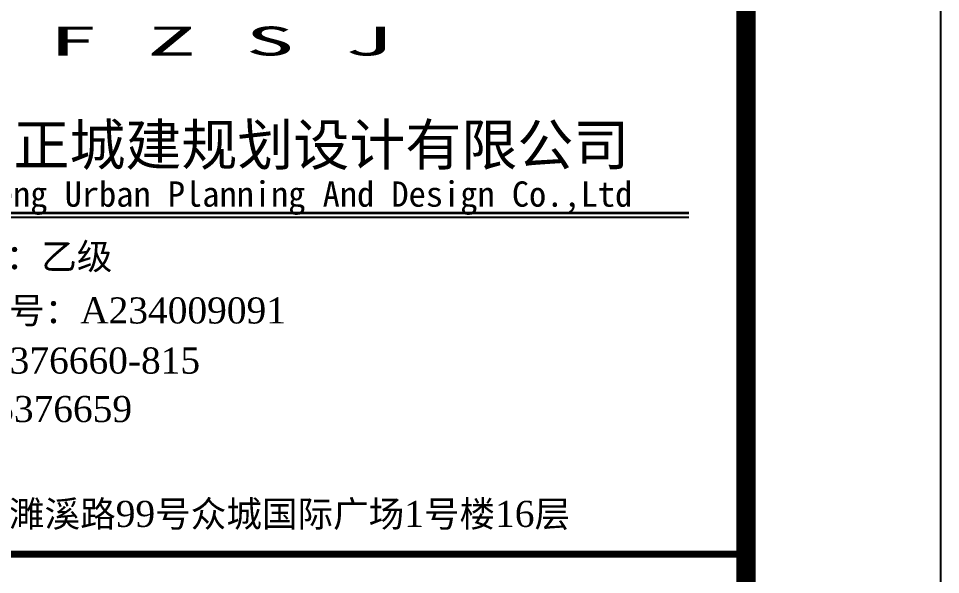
# Model space of a CAD drawing. Extents: x -3102990 to -851544, y -5293060 to -2540151.
# Drawn here: x -1051313 to -1044612, y -2639775 to -2635736 of the extents above; entities that cross this region are included whole.
import ezdxf

# ---------------------------------------------------------------- set-up
doc = ezdxf.new("R2010")
doc.units = 0
doc.header["$LTSCALE"] = 1000
doc.layers.get('0').update_dxf_attribs({"linetype": 'CONTINUOUS'})
doc.layers.add('PUB_TEXT', color=7, linetype='CONTINUOUS')
doc.layers.add('PUB_TITLE', color=4, linetype='CONTINUOUS')
doc.layers.add('yichutu', color=7, linetype='CONTINUOUS', true_color=0xffffff, plot=False)
doc.styles.add('-黑体', font='simhei.ttf')
doc.styles.add('GHF', font='times.ttf')
doc.styles.add('STYLE1', font='simhei.ttf', dxfattribs={"width": 0.8})

# ---------------------------------------------------------------- blocks, each defined once
blk = doc.blocks.new('A$C154754DE')
at = {"color": 4, "lineweight": 35}
blk.add_line((96688.6, 53155.9), (103295.7, 53155.9), dxfattribs=at)
at = {"color": 4, "lineweight": -2}
blk.add_line((96688.6, 53124.1), (103295.7, 53124.1), dxfattribs=at)
at = {"layer": 'PUB_TITLE', "const_width": 141.4}
blk.add_lwpolyline([(103710.7, 368.8), (103710.7, 58781.4), (1428.6, 58781.4), (1428.6, 368.8), (103710.7, 368.8)], dxfattribs=at)
at = {"layer": 'PUB_TITLE', "color": 4, "const_width": 49.6}
blk.add_lwpolyline([(96288.9, 50675.2), (103673.1, 50675.2), (103673.1, 58650.6), (96288.9, 58650.6)], close=True, dxfattribs=at)
at = {"layer": 'PUB_TEXT'}
for s, height, style, p in [('合肥市方正城建规划设计有限公司', 298.289, '-黑体', (96759.9, 53500.3)), ('Hefei Fangzheng Urban Planning And Design Co.,Ltd', 183.746, '-黑体', (96759.4, 53199.5)), ('工程设计等级：乙级', 189.58, 'GHF', (96779.4, 52743.6)), ('工程设计证书号：A234009091', 189.577, 'GHF', (96803.8, 52351.2)), ('电话：0551-5376660-815', 189.577, 'GHF', (96773.1, 51987.2)), ('传真：0551-5376659', 189.577, 'GHF', (96803.8, 51635.3)), ('地址：合肥市濉溪路99号众城国际广场1号楼16层', 189.577, 'GHF', (96803.8, 50873.5))]:
    blk.add_text(s, height=height, dxfattribs=dict(at, style=style)).set_placement(p)
at = {"layer": 'PUB_TITLE', "color": 4, "style": 'STYLE1', "width": 2.5}
blk.add_text('F Z S J', height=210.28, dxfattribs=at).set_placement((98642.6, 54297.5))
blk = doc.blocks.new('yct-1051-594-105125-59399.99998844-100-1002.0')
at = {"layer": 'yichutu', "color": 7, "true_color": 0xffffff}
blk.add_lwpolyline([(0, 0), (0, 59400), (105125, 59400), (105125, 0)], close=True, dxfattribs=at)

msp = doc.modelspace()

# ---------------------------------------------------------------- block references
at = {"ltscale": 1.5}
msp.add_blockref('A$C154754DE', (-1149736.98, -2690302.41), dxfattribs=at)
at = {"layer": 'yichutu'}
msp.add_blockref('yct-1051-594-105125-59399.99998844-100-1002.0', (-1149736.98, -2690302.4), dxfattribs=at)

doc.saveas('drawing.dxf')
